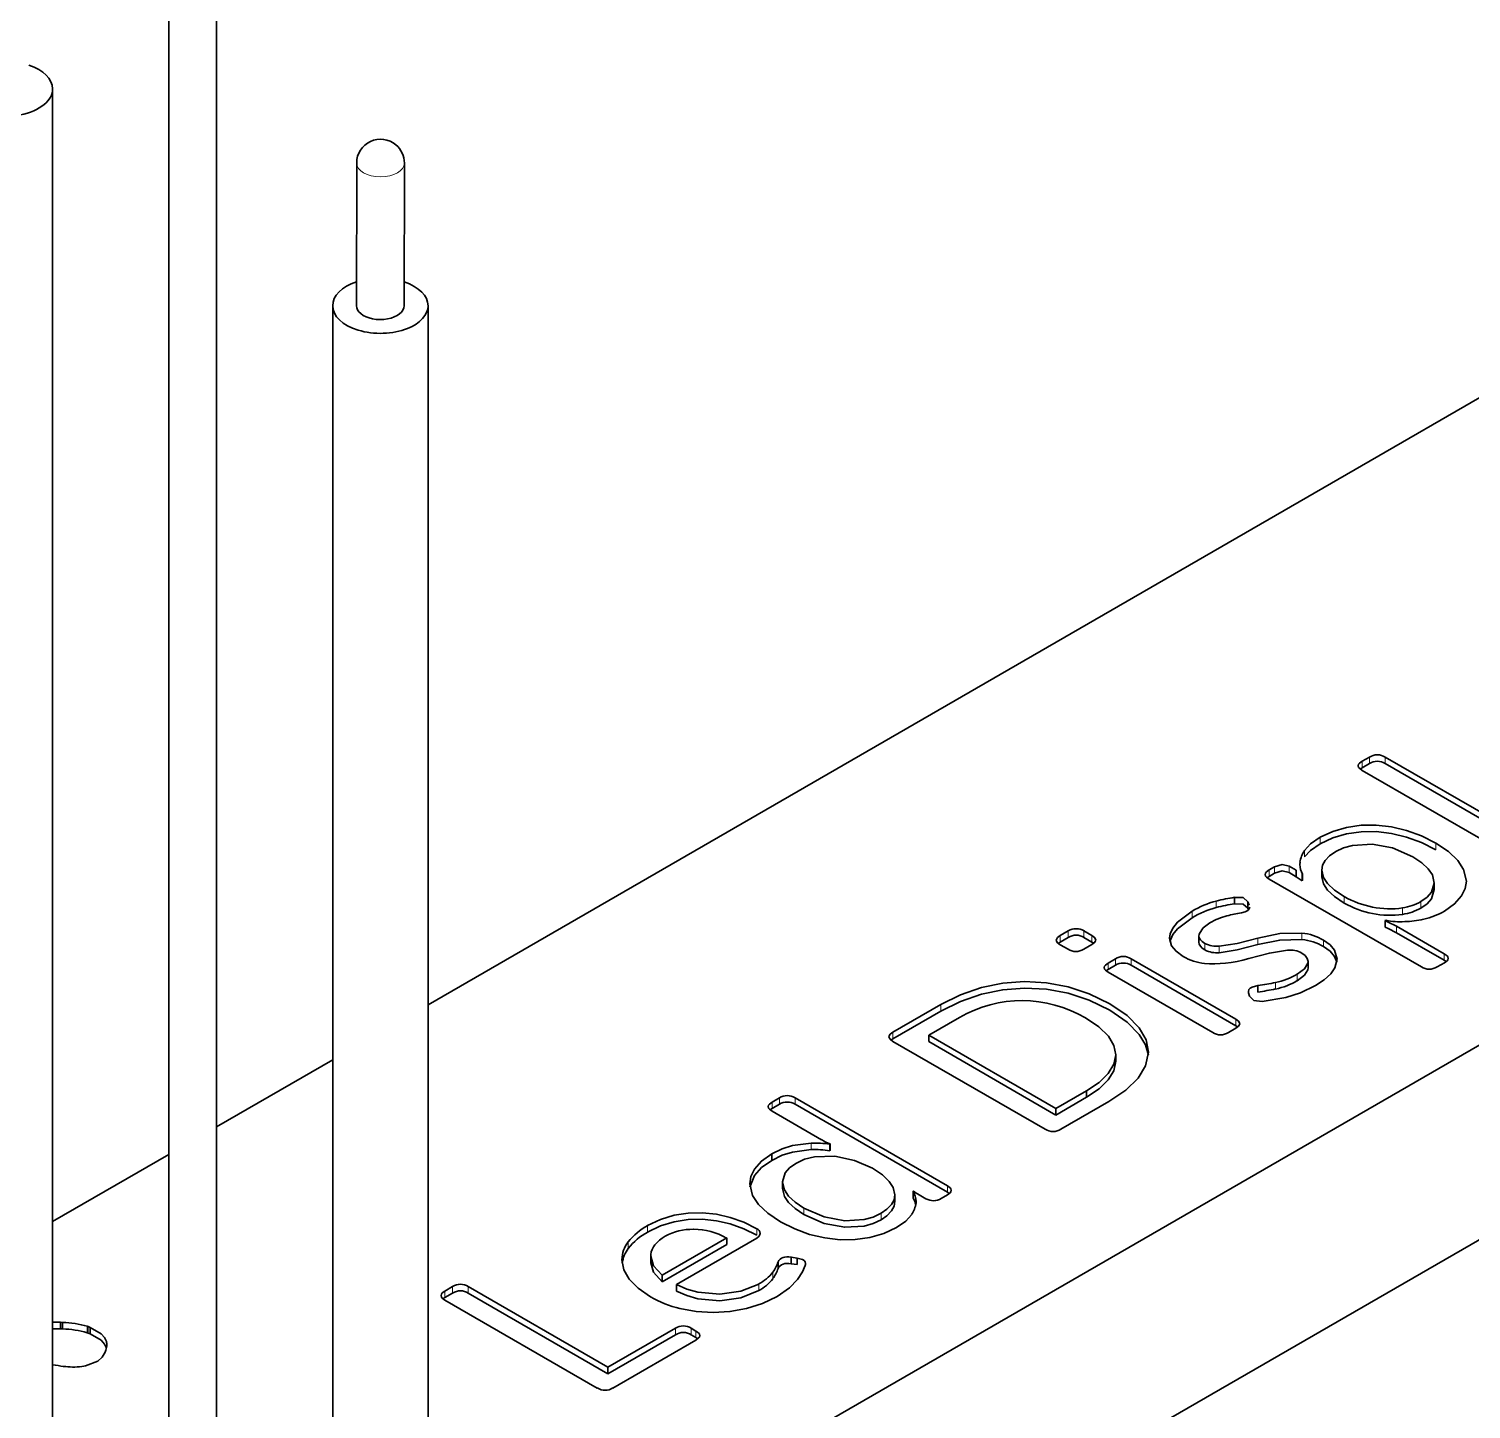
# Model space of a CAD drawing. Extents: x 241 to 1434, y 190 to 710.
# Drawn here: x 849.43 to 867.58, y 602.31 to 619.67 of the extents above; entities that cross this region are included whole.
import ezdxf

# ---------------------------------------------------------------- set-up
doc = ezdxf.new("R2010")
doc.units = 0

msp = doc.modelspace()

# ---------------------------------------------------------------- linework, layer by layer
at = {"color": 7, "lineweight": 35}
for p, q in [((854.457, 607.4), (1030.455, 709.013)), ((854.457, 607.4), (1030.455, 709.013)), ((1033.969, 702.901), (858.355, 601.51)), ((1033.969, 702.901), (858.355, 601.51)), ((1033.969, 700.452), (860.476, 600.286)), ((1033.969, 700.452), (860.476, 600.286)), ((851.196, 594.693), (851.196, 634.881)), ((851.796, 594.693), (851.796, 634.881)), ((849.734, 594.108), (849.734, 618.918)), ((853.257, 591.382), (853.257, 616.192)), ((854.457, 591.381), (854.457, 616.191))]:
    msp.add_line(p, q, dxfattribs=at)
at = {"color": 7, "lineweight": 35, "ltscale": 0.04487}
for p, q in [((853.557, 616.191), (853.559, 617.986)), ((854.157, 616.191), (854.159, 617.986))]:
    msp.add_line(p, q, dxfattribs=at)
at = {"color": 7, "lineweight": 35, "ltscale": 0.002679}
for p, q in [((866.209, 610.462), (866.302, 610.516)), ((866.209, 610.462), (866.302, 610.516)), ((867.245, 607.928), (867.152, 607.875)), ((867.245, 607.928), (867.152, 607.875))]:
    msp.add_line(p, q, dxfattribs=at)
at = {"color": 7, "lineweight": 13, "ltscale": 0.002042}
for p, q in [((866.209, 610.462), (866.209, 610.381)), ((866.209, 610.462), (866.209, 610.381)), ((865.679, 609.506), (865.679, 609.424)), ((865.679, 609.506), (865.679, 609.424)), ((867.137, 609.432), (867.137, 609.35)), ((867.137, 609.432), (867.137, 609.35)), ((865.038, 609.095), (865.038, 609.013)), ((865.038, 609.095), (865.038, 609.013)), ((865.29, 609.143), (865.29, 609.062)), ((865.29, 609.143), (865.29, 609.062)), ((864.373, 608.704), (864.373, 608.622)), ((864.373, 608.704), (864.373, 608.622)), ((865.984, 608.76), (865.984, 608.678)), ((865.984, 608.76), (865.984, 608.678)), ((866.718, 608.618), (866.718, 608.536)), ((866.718, 608.618), (866.718, 608.536)), ((864.069, 608.577), (864.069, 608.495)), ((864.069, 608.577), (864.069, 608.495)), ((862.41, 608.269), (862.41, 608.188)), ((862.41, 608.269), (862.41, 608.188)), ((862.512, 608.328), (862.512, 608.246)), ((862.512, 608.328), (862.512, 608.246)), ((862.709, 608.328), (862.709, 608.246)), ((862.709, 608.328), (862.709, 608.246)), ((864.231, 608.173), (864.231, 608.091)), ((864.231, 608.173), (864.231, 608.091)), ((864.411, 608.136), (864.411, 608.054)), ((864.411, 608.136), (864.411, 608.054)), ((864.897, 608.239), (864.897, 608.157)), ((864.897, 608.239), (864.897, 608.157)), ((863.012, 607.925), (863.012, 607.844)), ((863.012, 607.925), (863.012, 607.844)), ((863.105, 607.979), (863.105, 607.897)), ((863.105, 607.979), (863.105, 607.897)), ((863.302, 607.979), (863.302, 607.897)), ((863.302, 607.979), (863.302, 607.897)), ((865.525, 607.923), (865.525, 607.841)), ((865.525, 607.923), (865.525, 607.841)), ((867.242, 608.041), (867.242, 607.959)), ((867.242, 608.041), (867.242, 607.959)), ((865.392, 607.785), (865.392, 607.703)), ((865.392, 607.785), (865.392, 607.703)), ((865.119, 607.68), (865.119, 607.598)), ((865.119, 607.68), (865.119, 607.598)), ((864.619, 607.218), (864.619, 607.137)), ((864.619, 607.218), (864.619, 607.137)), ((860.306, 607.054), (860.306, 606.973)), ((860.306, 607.054), (860.306, 606.973)), ((858.785, 606.176), (858.785, 606.095)), ((858.785, 606.176), (858.785, 606.095)), ((858.878, 606.23), (858.878, 606.148)), ((858.878, 606.23), (858.878, 606.148)), ((859.075, 606.23), (859.075, 606.148)), ((859.075, 606.23), (859.075, 606.148)), ((859.278, 605.66), (859.278, 605.578)), ((859.278, 605.66), (859.278, 605.578)), ((860.991, 605.124), (860.991, 605.042)), ((860.991, 605.124), (860.991, 605.042)), ((857.219, 604.623), (857.219, 604.541)), ((857.219, 604.623), (857.219, 604.541)), ((858.593, 604.583), (858.593, 604.501)), ((858.593, 604.583), (858.593, 604.501)), ((856.976, 604.416), (856.976, 604.335)), ((856.976, 604.416), (856.976, 604.335)), ((858.617, 603.888), (858.617, 603.807)), ((858.617, 603.888), (858.617, 603.807)), ((858.795, 604.038), (858.795, 603.956)), ((858.795, 604.038), (858.795, 603.956)), ((854.669, 603.8), (854.669, 603.718)), ((854.669, 603.8), (854.669, 603.718)), ((854.765, 603.855), (854.765, 603.774)), ((854.765, 603.855), (854.765, 603.774)), ((854.963, 603.855), (854.963, 603.774)), ((854.963, 603.855), (854.963, 603.774)), ((850.17, 603.356), (850.17, 603.274)), ((850.17, 603.356), (850.17, 603.274))]:
    msp.add_line(p, q, dxfattribs=at)
at = {"color": 7, "lineweight": 35, "ltscale": 0.00268}
for p, q in [((866.209, 610.381), (866.302, 610.434)), ((866.209, 610.381), (866.302, 610.434)), ((864.619, 607.104), (864.526, 607.051)), ((864.619, 607.104), (864.526, 607.051))]:
    msp.add_line(p, q, dxfattribs=at)
at = {"color": 7, "lineweight": 13, "ltscale": 0.00204}
for p, q in [((866.302, 610.516), (866.302, 610.434)), ((866.302, 610.516), (866.302, 610.434)), ((866.499, 610.516), (866.499, 610.434)), ((866.499, 610.516), (866.499, 610.434)), ((865.484, 609.34), (865.484, 609.259)), ((865.484, 609.34), (865.484, 609.259)), ((865.107, 609.135), (865.107, 609.053)), ((865.107, 609.135), (865.107, 609.053)), ((866.948, 608.698), (866.948, 608.616)), ((866.948, 608.698), (866.948, 608.616)), ((862.808, 608.271), (862.808, 608.189)), ((862.808, 608.271), (862.808, 608.189)), ((865.452, 608.302), (865.452, 608.221)), ((865.452, 608.302), (865.452, 608.221)), ((866.64, 608.388), (866.64, 608.306)), ((866.64, 608.388), (866.64, 608.306)), ((865.722, 608.214), (865.722, 608.132)), ((865.722, 608.214), (865.722, 608.132)), ((860.907, 607.402), (860.907, 607.32)), ((860.907, 607.402), (860.907, 607.32)), ((859.186, 604.842), (859.186, 604.761)), ((859.186, 604.842), (859.186, 604.761)), ((860.156, 604.777), (860.156, 604.695)), ((860.156, 604.777), (860.156, 604.695)), ((850.181, 603.352), (850.181, 603.27)), ((850.181, 603.352), (850.181, 603.27)), ((857.57, 603.332), (857.57, 603.25)), ((857.57, 603.332), (857.57, 603.25)), ((857.768, 603.332), (857.768, 603.25)), ((857.768, 603.332), (857.768, 603.25)), ((857.827, 603.297), (857.827, 603.216)), ((857.827, 603.297), (857.827, 603.216))]:
    msp.add_line(p, q, dxfattribs=at)
at = {"color": 7, "lineweight": 35, "ltscale": 0.045194}
for p, q in [((866.499, 610.516), (868.065, 609.612)), ((866.499, 610.516), (868.065, 609.612)), ((866.499, 610.434), (868.065, 609.53)), ((866.499, 610.434), (868.065, 609.53))]:
    msp.add_line(p, q, dxfattribs=at)
at = {"color": 7, "lineweight": 35, "ltscale": 0.000781706}
for p, q in [((866.183, 610.363), (866.209, 610.381)), ((866.183, 610.363), (866.209, 610.381)), ((862.986, 607.826), (863.012, 607.844)), ((862.986, 607.826), (863.012, 607.844)), ((854.643, 603.701), (854.669, 603.718)), ((854.643, 603.701), (854.669, 603.718))]:
    msp.add_line(p, q, dxfattribs=at)
at = {"color": 7, "lineweight": 35, "ltscale": 0.046224}
msp.add_line((867.81, 609.424), (866.209, 610.348), dxfattribs=at)
msp.add_line((867.81, 609.424), (866.209, 610.348), dxfattribs=at)
at = {"color": 7, "lineweight": 35, "ltscale": 0.000680174}
msp.add_line((865.426, 609.164), (865.427, 609.192), dxfattribs=at)
msp.add_line((865.426, 609.164), (865.427, 609.192), dxfattribs=at)
at = {"color": 7, "lineweight": 35, "ltscale": 0.000779585}
for p, q in [((865.013, 608.996), (865.038, 609.013)), ((865.013, 608.996), (865.038, 609.013)), ((860.28, 606.955), (860.306, 606.973)), ((860.28, 606.955), (860.306, 606.973))]:
    msp.add_line(p, q, dxfattribs=at)
at = {"color": 7, "lineweight": 35, "ltscale": 0.001987}
msp.add_line((865.038, 609.095), (865.107, 609.135), dxfattribs=at)
msp.add_line((865.038, 609.095), (865.107, 609.135), dxfattribs=at)
at = {"color": 7, "lineweight": 35, "ltscale": 0.001988}
msp.add_line((865.038, 609.013), (865.107, 609.053), dxfattribs=at)
msp.add_line((865.038, 609.013), (865.107, 609.053), dxfattribs=at)
at = {"color": 7, "lineweight": 35, "ltscale": 0.055319}
msp.add_line((866.955, 607.875), (865.038, 608.981), dxfattribs=at)
msp.add_line((866.955, 607.875), (865.038, 608.981), dxfattribs=at)
at = {"color": 7, "lineweight": 35, "ltscale": 0.002592}
for p, q in [((865.29, 609.143), (865.38, 609.092)), ((865.29, 609.143), (865.38, 609.092)), ((865.29, 609.062), (865.38, 609.01)), ((865.29, 609.062), (865.38, 609.01))]:
    msp.add_line(p, q, dxfattribs=at)
at = {"color": 7, "lineweight": 35, "ltscale": 0.00204}
for p, q in [((865.38, 609.092), (865.38, 609.01)), ((865.38, 609.092), (865.38, 609.01)), ((864.898, 607.642), (864.898, 607.56)), ((864.898, 607.642), (864.898, 607.56)), ((860.758, 607.018), (860.758, 606.936)), ((860.758, 607.018), (860.758, 606.936)), ((863.109, 606.771), (863.109, 606.69)), ((863.109, 606.771), (863.109, 606.69)), ((858.214, 604.467), (858.214, 604.385)), ((858.214, 604.467), (858.214, 604.385)), ((858.86, 604.166), (858.86, 604.085)), ((858.86, 604.166), (858.86, 604.085)), ((857.403, 603.999), (857.403, 603.917)), ((857.403, 603.999), (857.403, 603.917))]:
    msp.add_line(p, q, dxfattribs=at)
at = {"color": 7, "lineweight": 35, "ltscale": 0.002259}
msp.add_line((865.38, 609.01), (865.455, 608.96), dxfattribs=at)
msp.add_line((865.38, 609.01), (865.455, 608.96), dxfattribs=at)
at = {"color": 7, "lineweight": 35, "ltscale": 0.000165415}
for p, q in [((865.455, 609.041), (865.46, 609.045)), ((865.455, 609.041), (865.46, 609.045)), ((860.566, 605.058), (860.56, 605.055)), ((860.566, 605.058), (860.56, 605.055))]:
    msp.add_line(p, q, dxfattribs=at)
at = {"color": 7, "lineweight": 35, "ltscale": 0.002042}
for p, q in [((865.455, 609.041), (865.455, 608.96)), ((865.455, 609.041), (865.455, 608.96)), ((865.46, 609.045), (865.46, 608.963)), ((865.46, 609.045), (865.46, 608.963)), ((865.701, 609.091), (865.701, 609.01)), ((865.701, 609.091), (865.701, 609.01)), ((867.117, 608.931), (867.117, 608.85)), ((867.117, 608.931), (867.117, 608.85)), ((864.605, 608.751), (864.605, 608.67)), ((864.605, 608.751), (864.605, 608.67)), ((864.77, 608.694), (864.77, 608.613)), ((864.77, 608.694), (864.77, 608.613)), ((866.499, 608.459), (866.499, 608.377)), ((866.499, 608.459), (866.499, 608.377)), ((864.156, 608.269), (864.156, 608.187)), ((864.156, 608.269), (864.156, 608.187)), ((865.528, 607.946), (865.528, 607.865)), ((865.528, 607.946), (865.528, 607.865)), ((862.742, 606.318), (862.742, 606.236)), ((862.742, 606.318), (862.742, 606.236)), ((862.356, 606.095), (862.356, 606.013)), ((862.356, 606.095), (862.356, 606.013)), ((858.782, 605.525), (858.782, 605.443)), ((858.782, 605.525), (858.782, 605.443)), ((859.512, 605.646), (859.512, 605.564)), ((859.512, 605.646), (859.512, 605.564)), ((859.518, 605.649), (859.518, 605.568)), ((859.518, 605.649), (859.518, 605.568)), ((858.915, 605.173), (858.915, 605.091)), ((858.915, 605.173), (858.915, 605.091)), ((860.331, 605.01), (860.331, 604.929)), ((860.331, 605.01), (860.331, 604.929)), ((860.56, 605.055), (860.56, 604.973)), ((860.56, 605.055), (860.56, 604.973)), ((857.258, 604.237), (857.258, 604.156)), ((857.258, 604.237), (857.258, 604.156)), ((859.027, 604.225), (859.027, 604.143)), ((859.027, 604.225), (859.027, 604.143)), ((859.099, 604.215), (859.099, 604.133)), ((859.099, 604.215), (859.099, 604.133)), ((857.581, 603.881), (857.581, 603.8)), ((857.581, 603.881), (857.581, 603.8)), ((849.834, 603.407), (849.834, 603.325)), ((849.834, 603.407), (849.834, 603.325)), ((849.86, 603.406), (849.86, 603.324)), ((849.86, 603.406), (849.86, 603.324)), ((850.206, 603.342), (850.206, 603.26)), ((850.206, 603.342), (850.206, 603.26)), ((856.72, 602.841), (856.72, 602.759)), ((856.72, 602.841), (856.72, 602.759))]:
    msp.add_line(p, q, dxfattribs=at)
at = {"color": 7, "lineweight": 35, "ltscale": 0.001129}
msp.add_line((864.77, 608.694), (864.788, 608.653), dxfattribs=at)
msp.add_line((864.77, 608.694), (864.788, 608.653), dxfattribs=at)
at = {"color": 7, "lineweight": 35, "ltscale": 0.000511916}
msp.add_line((864.77, 608.613), (864.778, 608.594), dxfattribs=at)
msp.add_line((864.77, 608.613), (864.778, 608.594), dxfattribs=at)
at = {"color": 7, "lineweight": 35, "ltscale": 0.000172228}
msp.add_line((866.505, 608.462), (866.499, 608.459), dxfattribs=at)
msp.add_line((866.505, 608.462), (866.499, 608.459), dxfattribs=at)
at = {"color": 7, "lineweight": 35, "ltscale": 0.002939}
for p, q in [((862.41, 608.269), (862.512, 608.328)), ((862.41, 608.269), (862.512, 608.328)), ((862.41, 608.188), (862.512, 608.246)), ((862.41, 608.188), (862.512, 608.246))]:
    msp.add_line(p, q, dxfattribs=at)
at = {"color": 7, "lineweight": 35, "ltscale": 0.002851}
for p, q in [((862.709, 608.328), (862.808, 608.271)), ((862.709, 608.328), (862.808, 608.271)), ((862.709, 608.246), (862.808, 608.189)), ((862.709, 608.246), (862.808, 608.189))]:
    msp.add_line(p, q, dxfattribs=at)
at = {"color": 7, "lineweight": 35, "ltscale": 0.017369}
for p, q in [((866.64, 608.388), (867.242, 608.041)), ((866.64, 608.388), (867.242, 608.041)), ((860.306, 607.054), (860.907, 607.402)), ((860.306, 607.054), (860.907, 607.402))]:
    msp.add_line(p, q, dxfattribs=at)
at = {"color": 7, "lineweight": 35, "ltscale": 0.01737}
for p, q in [((866.64, 608.306), (867.242, 607.959)), ((866.64, 608.306), (867.242, 607.959)), ((860.306, 606.973), (860.907, 607.32)), ((860.306, 606.973), (860.907, 607.32)), ((863.02, 606.182), (862.419, 605.834)), ((863.02, 606.182), (862.419, 605.834))]:
    msp.add_line(p, q, dxfattribs=at)
at = {"color": 7, "lineweight": 35, "ltscale": 0.000780446}
msp.add_line((862.384, 608.17), (862.41, 608.188), dxfattribs=at)
msp.add_line((862.384, 608.17), (862.41, 608.188), dxfattribs=at)
at = {"color": 7, "lineweight": 35, "ltscale": 0.002852}
msp.add_line((862.509, 608.098), (862.41, 608.155), dxfattribs=at)
msp.add_line((862.509, 608.098), (862.41, 608.155), dxfattribs=at)
at = {"color": 7, "lineweight": 35, "ltscale": 0.002937}
msp.add_line((862.808, 608.157), (862.706, 608.098), dxfattribs=at)
msp.add_line((862.808, 608.157), (862.706, 608.098), dxfattribs=at)
at = {"color": 7, "lineweight": 35, "ltscale": 0.000726647}
msp.add_line((862.808, 608.189), (862.832, 608.173), dxfattribs=at)
msp.add_line((862.808, 608.189), (862.832, 608.173), dxfattribs=at)
at = {"color": 7, "lineweight": 35, "ltscale": 0.002678}
for p, q in [((863.012, 607.925), (863.105, 607.979)), ((863.012, 607.925), (863.105, 607.979)), ((863.012, 607.844), (863.105, 607.897)), ((863.012, 607.844), (863.105, 607.897)), ((858.785, 606.176), (858.878, 606.23)), ((858.785, 606.176), (858.878, 606.23)), ((858.785, 606.095), (858.878, 606.148)), ((858.785, 606.095), (858.878, 606.148))]:
    msp.add_line(p, q, dxfattribs=at)
at = {"color": 7, "lineweight": 35, "ltscale": 0.038014}
for p, q in [((863.302, 607.979), (864.619, 607.218)), ((863.302, 607.979), (864.619, 607.218)), ((863.302, 607.897), (864.619, 607.137)), ((863.302, 607.897), (864.619, 607.137))]:
    msp.add_line(p, q, dxfattribs=at)
at = {"color": 7, "lineweight": 35, "ltscale": 0.000597334}
for p, q in [((865.525, 607.923), (865.528, 607.946)), ((865.525, 607.923), (865.528, 607.946)), ((865.525, 607.841), (865.528, 607.865)), ((865.525, 607.841), (865.528, 607.865))]:
    msp.add_line(p, q, dxfattribs=at)
at = {"color": 7, "lineweight": 35, "ltscale": 0.000735532}
msp.add_line((867.242, 607.959), (867.266, 607.942), dxfattribs=at)
msp.add_line((867.242, 607.959), (867.266, 607.942), dxfattribs=at)
at = {"color": 7, "lineweight": 35, "ltscale": 0.038016}
msp.add_line((864.329, 607.051), (863.012, 607.811), dxfattribs=at)
msp.add_line((864.329, 607.051), (863.012, 607.811), dxfattribs=at)
at = {"color": 7, "lineweight": 35, "ltscale": 0.000457837}
msp.add_line((864.781, 607.55), (864.779, 607.568), dxfattribs=at)
msp.add_line((864.781, 607.55), (864.779, 607.568), dxfattribs=at)
at = {"color": 7, "lineweight": 35, "ltscale": 0.001079}
msp.add_line((864.793, 607.509), (864.781, 607.55), dxfattribs=at)
msp.add_line((864.793, 607.509), (864.781, 607.55), dxfattribs=at)
at = {"color": 7, "lineweight": 35, "ltscale": 0.011147}
msp.add_line((861.144, 607.241), (860.758, 607.018), dxfattribs=at)
msp.add_line((861.144, 607.241), (860.758, 607.018), dxfattribs=at)
at = {"color": 7, "lineweight": 35, "ltscale": 0.046143}
msp.add_line((860.758, 607.018), (862.356, 606.095), dxfattribs=at)
msp.add_line((860.758, 607.018), (862.356, 606.095), dxfattribs=at)
at = {"color": 7, "lineweight": 35, "ltscale": 0.000725796}
for p, q in [((864.619, 607.137), (864.643, 607.121)), ((864.619, 607.137), (864.643, 607.121)), ((860.991, 605.042), (861.015, 605.026)), ((860.991, 605.042), (861.015, 605.026))]:
    msp.add_line(p, q, dxfattribs=at)
at = {"color": 7, "lineweight": 35, "ltscale": 0.055297}
msp.add_line((862.221, 605.834), (860.306, 606.94), dxfattribs=at)
msp.add_line((862.221, 605.834), (860.306, 606.94), dxfattribs=at)
at = {"color": 7, "lineweight": 35, "ltscale": 0.046144}
msp.add_line((860.758, 606.936), (862.356, 606.013), dxfattribs=at)
msp.add_line((860.758, 606.936), (862.356, 606.013), dxfattribs=at)
at = {"color": 7, "lineweight": 35, "ltscale": 0.042184}
msp.add_line((851.796, 605.864), (853.257, 606.707), dxfattribs=at)
msp.add_line((851.796, 605.864), (853.257, 606.707), dxfattribs=at)
at = {"color": 7, "lineweight": 35, "ltscale": 0.011148}
for p, q in [((862.356, 606.095), (862.742, 606.318)), ((862.356, 606.095), (862.742, 606.318)), ((862.356, 606.013), (862.742, 606.236)), ((862.356, 606.013), (862.742, 606.236))]:
    msp.add_line(p, q, dxfattribs=at)
at = {"color": 7, "lineweight": 35, "ltscale": 0.000780846}
msp.add_line((858.759, 606.077), (858.785, 606.095), dxfattribs=at)
msp.add_line((858.759, 606.077), (858.785, 606.095), dxfattribs=at)
at = {"color": 7, "lineweight": 35, "ltscale": 0.055304}
for p, q in [((859.075, 606.23), (860.991, 605.124)), ((859.075, 606.23), (860.991, 605.124)), ((859.075, 606.148), (860.991, 605.042)), ((859.075, 606.148), (860.991, 605.042))]:
    msp.add_line(p, q, dxfattribs=at)
at = {"color": 7, "lineweight": 35, "ltscale": 0.017973}
msp.add_line((859.407, 605.703), (858.785, 606.062), dxfattribs=at)
msp.add_line((859.407, 605.703), (858.785, 606.062), dxfattribs=at)
at = {"color": 7, "lineweight": 35, "ltscale": 0.000172991}
msp.add_line((859.512, 605.646), (859.518, 605.649), dxfattribs=at)
msp.add_line((859.512, 605.646), (859.518, 605.649), dxfattribs=at)
at = {"color": 7, "lineweight": 35, "ltscale": 0.042186}
msp.add_line((849.734, 604.674), (851.196, 605.517), dxfattribs=at)
msp.add_line((849.734, 604.674), (851.196, 605.517), dxfattribs=at)
at = {"color": 7, "lineweight": 35, "ltscale": 0.002505}
msp.add_line((860.721, 604.961), (860.634, 605.011), dxfattribs=at)
msp.add_line((860.721, 604.961), (860.634, 605.011), dxfattribs=at)
at = {"color": 7, "lineweight": 35, "ltscale": 0.002254}
msp.add_line((860.991, 605.01), (860.913, 604.965), dxfattribs=at)
msp.add_line((860.991, 605.01), (860.913, 604.965), dxfattribs=at)
at = {"color": 7, "lineweight": 35, "ltscale": 0.000456546}
msp.add_line((860.596, 604.924), (860.596, 604.906), dxfattribs=at)
msp.add_line((860.596, 604.924), (860.596, 604.906), dxfattribs=at)
at = {"color": 7, "lineweight": 35, "ltscale": 0.023409}
for p, q in [((857.403, 603.999), (858.214, 604.467)), ((857.403, 603.999), (858.214, 604.467)), ((857.403, 603.917), (858.214, 604.385)), ((857.403, 603.917), (858.214, 604.385))]:
    msp.add_line(p, q, dxfattribs=at)
at = {"color": 7, "lineweight": 35, "ltscale": 0.029215}
msp.add_line((858.593, 604.466), (857.581, 603.881), dxfattribs=at)
msp.add_line((858.593, 604.466), (857.581, 603.881), dxfattribs=at)
at = {"color": 7, "lineweight": 35, "ltscale": 0.000559305}
msp.add_line((857.259, 604.26), (857.258, 604.237), dxfattribs=at)
msp.add_line((857.259, 604.26), (857.258, 604.237), dxfattribs=at)
at = {"color": 7, "lineweight": 35, "ltscale": 0.001809}
for p, q in [((859.027, 604.225), (859.099, 604.215)), ((859.027, 604.225), (859.099, 604.215)), ((859.027, 604.143), (859.099, 604.133)), ((859.027, 604.143), (859.099, 604.133))]:
    msp.add_line(p, q, dxfattribs=at)
at = {"color": 7, "lineweight": 35, "ltscale": 0.002773}
for p, q in [((854.669, 603.8), (854.765, 603.855)), ((854.669, 603.8), (854.765, 603.855)), ((854.669, 603.718), (854.765, 603.774)), ((854.669, 603.718), (854.765, 603.774))]:
    msp.add_line(p, q, dxfattribs=at)
at = {"color": 7, "lineweight": 35, "ltscale": 0.050724}
for p, q in [((854.963, 603.855), (856.72, 602.841)), ((854.963, 603.855), (856.72, 602.841)), ((854.963, 603.774), (856.72, 602.759)), ((854.963, 603.774), (856.72, 602.759))]:
    msp.add_line(p, q, dxfattribs=at)
at = {"color": 7, "lineweight": 35, "ltscale": 0.055301}
msp.add_line((856.585, 602.58), (854.669, 603.686), dxfattribs=at)
msp.add_line((856.585, 602.58), (854.669, 603.686), dxfattribs=at)
at = {"color": 7, "lineweight": 35, "ltscale": 0.002509}
for p, q in [((849.834, 603.407), (849.734, 603.408)), ((849.834, 603.407), (849.734, 603.408)), ((849.834, 603.325), (849.734, 603.326)), ((849.834, 603.325), (849.734, 603.326))]:
    msp.add_line(p, q, dxfattribs=at)
at = {"color": 7, "lineweight": 35, "ltscale": 0.000632128}
for p, q in [((849.86, 603.406), (849.834, 603.407)), ((849.86, 603.406), (849.834, 603.407)), ((849.86, 603.324), (849.834, 603.325)), ((849.86, 603.324), (849.834, 603.325))]:
    msp.add_line(p, q, dxfattribs=at)
at = {"color": 7, "lineweight": 35, "ltscale": 0.000283961}
msp.add_line((850.181, 603.352), (850.17, 603.356), dxfattribs=at)
msp.add_line((850.181, 603.352), (850.17, 603.356), dxfattribs=at)
at = {"color": 7, "lineweight": 35, "ltscale": 0.000664003}
msp.add_line((850.206, 603.342), (850.181, 603.352), dxfattribs=at)
msp.add_line((850.206, 603.342), (850.181, 603.352), dxfattribs=at)
at = {"color": 7, "lineweight": 35, "ltscale": 0.000283424}
msp.add_line((850.181, 603.27), (850.17, 603.274), dxfattribs=at)
msp.add_line((850.181, 603.27), (850.17, 603.274), dxfattribs=at)
at = {"color": 7, "lineweight": 35, "ltscale": 0.000664544}
msp.add_line((850.206, 603.26), (850.181, 603.27), dxfattribs=at)
msp.add_line((850.206, 603.26), (850.181, 603.27), dxfattribs=at)
at = {"color": 7, "lineweight": 35, "ltscale": 0.024541}
msp.add_line((856.72, 602.841), (857.57, 603.332), dxfattribs=at)
msp.add_line((856.72, 602.841), (857.57, 603.332), dxfattribs=at)
at = {"color": 7, "lineweight": 35, "ltscale": 0.024542}
msp.add_line((856.72, 602.759), (857.57, 603.25), dxfattribs=at)
msp.add_line((856.72, 602.759), (857.57, 603.25), dxfattribs=at)
at = {"color": 7, "lineweight": 35, "ltscale": 0.030159}
msp.add_line((857.827, 603.183), (856.782, 602.58), dxfattribs=at)
msp.add_line((857.827, 603.183), (856.782, 602.58), dxfattribs=at)
at = {"color": 7, "lineweight": 35, "ltscale": 0.001721}
for p, q in [((857.768, 603.332), (857.827, 603.297)), ((857.768, 603.332), (857.827, 603.297)), ((857.768, 603.25), (857.827, 603.216)), ((857.768, 603.25), (857.827, 603.216))]:
    msp.add_line(p, q, dxfattribs=at)
at = {"color": 7, "lineweight": 35, "ltscale": 0.000725382}
msp.add_line((857.827, 603.216), (857.851, 603.199), dxfattribs=at)
msp.add_line((857.827, 603.216), (857.851, 603.199), dxfattribs=at)
at = {"color": 7, "lineweight": 35, "ltscale": 0.000700842}
msp.add_line((850.395, 603.029), (850.405, 603.055), dxfattribs=at)
msp.add_line((850.395, 603.029), (850.405, 603.055), dxfattribs=at)
at = {"color": 7, "lineweight": 35, "ltscale": 0.00021788}
msp.add_line((849.868, 602.852), (849.877, 602.851), dxfattribs=at)
msp.add_line((849.868, 602.852), (849.877, 602.851), dxfattribs=at)
at = {"color": 7, "lineweight": 35, "ltscale": 0.000532167}
msp.add_line((849.877, 602.851), (849.898, 602.849), dxfattribs=at)
msp.add_line((849.877, 602.851), (849.898, 602.849), dxfattribs=at)
at = {"color": 7, "lineweight": 35, "ltscale": 0.000487795}
msp.add_line((850.128, 602.854), (850.147, 602.857), dxfattribs=at)
msp.add_line((850.128, 602.854), (850.147, 602.857), dxfattribs=at)
at = {"color": 7, "lineweight": 35}
for points in [[(866.159, 610.405), (866.165, 610.424), (866.175, 610.437), (866.209, 610.462)], [(866.159, 610.405), (866.165, 610.424), (866.175, 610.437), (866.209, 610.462)], [(866.209, 610.348), (866.175, 610.374), (866.165, 610.386), (866.159, 610.405)], [(866.209, 610.348), (866.175, 610.374), (866.165, 610.386), (866.159, 610.405)], [(865.679, 609.506), (865.839, 609.581), (866.012, 609.631), (866.196, 609.657), (866.385, 609.658), (866.577, 609.636), (866.768, 609.591), (866.956, 609.523), (867.137, 609.432)], [(865.679, 609.506), (865.839, 609.581), (866.012, 609.631), (866.196, 609.657), (866.385, 609.658), (866.577, 609.636), (866.768, 609.591), (866.956, 609.523), (867.137, 609.432)], [(865.679, 609.424), (865.839, 609.5), (866.012, 609.55), (866.196, 609.575), (866.385, 609.577), (866.577, 609.554), (866.768, 609.509), (866.956, 609.441), (867.137, 609.35)], [(865.679, 609.424), (865.839, 609.5), (866.012, 609.55), (866.196, 609.575), (866.385, 609.577), (866.577, 609.554), (866.768, 609.509), (866.956, 609.441), (867.137, 609.35)], [(865.484, 609.34), (865.558, 609.423), (865.679, 609.506)], [(865.484, 609.34), (865.558, 609.423), (865.679, 609.506)], [(865.484, 609.259), (865.558, 609.341), (865.679, 609.424)], [(865.484, 609.259), (865.558, 609.341), (865.679, 609.424)], [(866.846, 609.261), (866.592, 609.372), (866.333, 609.419), (866.088, 609.404), (865.976, 609.373), (865.877, 609.327)], [(866.846, 609.261), (866.592, 609.372), (866.333, 609.419), (866.088, 609.404), (865.976, 609.373), (865.877, 609.327)], [(867.137, 609.432), (867.295, 609.326), (867.412, 609.214), (867.486, 609.1), (867.52, 608.956)], [(867.137, 609.432), (867.295, 609.326), (867.412, 609.214), (867.486, 609.1), (867.52, 608.956)], [(865.107, 609.135), (865.202, 609.165), (865.29, 609.143)], [(865.107, 609.135), (865.202, 609.165), (865.29, 609.143)], [(865.877, 609.327), (865.8, 609.274), (865.744, 609.214), (865.712, 609.155), (865.701, 609.091)], [(865.877, 609.327), (865.8, 609.274), (865.744, 609.214), (865.712, 609.155), (865.701, 609.091)], [(867.117, 608.931), (867.092, 609.032), (867.041, 609.109), (866.959, 609.186), (866.846, 609.261)], [(867.117, 608.931), (867.092, 609.032), (867.041, 609.109), (866.959, 609.186), (866.846, 609.261)], [(864.989, 609.038), (864.994, 609.057), (865.004, 609.07), (865.038, 609.095)], [(864.989, 609.038), (864.994, 609.057), (865.004, 609.07), (865.038, 609.095)], [(865.038, 608.981), (865.004, 609.006), (864.994, 609.019), (864.989, 609.038)], [(865.038, 608.981), (865.004, 609.006), (864.994, 609.019), (864.989, 609.038)], [(865.107, 609.053), (865.202, 609.084), (865.29, 609.062)], [(865.107, 609.053), (865.202, 609.084), (865.29, 609.062)], [(865.701, 609.091), (865.722, 609.002), (865.773, 608.923), (865.86, 608.842), (865.984, 608.76)], [(865.701, 609.091), (865.722, 609.002), (865.773, 608.923), (865.86, 608.842), (865.984, 608.76)], [(865.701, 609.01), (865.722, 608.92), (865.773, 608.842), (865.86, 608.761), (865.984, 608.678)], [(865.701, 609.01), (865.722, 608.92), (865.773, 608.842), (865.86, 608.761), (865.984, 608.678)], [(866.948, 608.698), (867.026, 608.753), (867.081, 608.816), (867.117, 608.931)], [(866.948, 608.698), (867.026, 608.753), (867.081, 608.816), (867.117, 608.931)], [(866.948, 608.616), (867.026, 608.671), (867.081, 608.734), (867.117, 608.85)], [(866.948, 608.616), (867.026, 608.671), (867.081, 608.734), (867.117, 608.85)], [(867.52, 608.956), (867.505, 608.861), (867.46, 608.768), (867.372, 608.668), (867.244, 608.578)], [(867.52, 608.956), (867.505, 608.861), (867.46, 608.768), (867.372, 608.668), (867.244, 608.578)], [(864.605, 608.751), (864.71, 608.748), (864.77, 608.694)], [(864.605, 608.751), (864.71, 608.748), (864.77, 608.694)], [(864.605, 608.67), (864.71, 608.666), (864.77, 608.613)], [(864.605, 608.67), (864.71, 608.666), (864.77, 608.613)], [(863.786, 608.237), (863.794, 608.29), (863.827, 608.365), (863.887, 608.438), (864.069, 608.577)], [(863.786, 608.237), (863.794, 608.29), (863.827, 608.365), (863.887, 608.438), (864.069, 608.577)], [(863.791, 608.197), (863.827, 608.283), (863.887, 608.357), (864.069, 608.495)], [(863.791, 608.197), (863.827, 608.283), (863.887, 608.357), (864.069, 608.495)], [(864.294, 608.43), (864.207, 608.366), (864.161, 608.298)], [(864.294, 608.43), (864.207, 608.366), (864.161, 608.298)], [(866.499, 608.459), (866.538, 608.44), (866.64, 608.388)], [(866.499, 608.459), (866.538, 608.44), (866.64, 608.388)], [(862.361, 608.212), (862.366, 608.231), (862.376, 608.244), (862.41, 608.269)], [(862.361, 608.212), (862.366, 608.231), (862.376, 608.244), (862.41, 608.269)], [(862.808, 608.271), (862.842, 608.246), (862.852, 608.233), (862.858, 608.214)], [(862.808, 608.271), (862.842, 608.246), (862.852, 608.233), (862.858, 608.214)], [(864.897, 608.239), (865.173, 608.296), (865.452, 608.302)], [(864.897, 608.239), (865.173, 608.296), (865.452, 608.302)], [(866.499, 608.377), (866.538, 608.358), (866.64, 608.306)], [(866.499, 608.377), (866.538, 608.358), (866.64, 608.306)], [(862.41, 608.155), (862.376, 608.18), (862.366, 608.193), (862.361, 608.212)], [(862.41, 608.155), (862.376, 608.18), (862.366, 608.193), (862.361, 608.212)], [(862.858, 608.214), (862.852, 608.195), (862.842, 608.182), (862.808, 608.157)], [(862.858, 608.214), (862.852, 608.195), (862.842, 608.182), (862.808, 608.157)], [(863.958, 608.008), (863.868, 608.073), (863.812, 608.143), (863.786, 608.237)], [(863.958, 608.008), (863.868, 608.073), (863.812, 608.143), (863.786, 608.237)], [(864.411, 608.136), (864.638, 608.172), (864.897, 608.239)], [(864.411, 608.136), (864.638, 608.172), (864.897, 608.239)], [(864.411, 608.054), (864.638, 608.091), (864.897, 608.157)], [(864.411, 608.054), (864.638, 608.091), (864.897, 608.157)], [(865.271, 608.085), (865.043, 608.049), (864.784, 607.982)], [(865.271, 608.085), (865.043, 608.049), (864.784, 607.982)], [(864.897, 608.157), (865.173, 608.214), (865.452, 608.221)], [(864.897, 608.157), (865.173, 608.214), (865.452, 608.221)], [(865.722, 608.214), (865.805, 608.155), (865.861, 608.088), (865.895, 607.975)], [(865.722, 608.214), (865.805, 608.155), (865.861, 608.088), (865.895, 607.975)], [(865.722, 608.132), (865.805, 608.073), (865.861, 608.007), (865.891, 607.934)], [(865.722, 608.132), (865.805, 608.073), (865.861, 608.007), (865.891, 607.934)], [(862.963, 607.868), (862.968, 607.887), (862.978, 607.9), (863.012, 607.925)], [(862.963, 607.868), (862.968, 607.887), (862.978, 607.9), (863.012, 607.925)], [(865.392, 607.785), (865.482, 607.852), (865.525, 607.923)], [(865.392, 607.785), (865.482, 607.852), (865.525, 607.923)], [(865.528, 607.946), (865.519, 607.983), (865.493, 608.018), (865.449, 608.05)], [(865.528, 607.946), (865.519, 607.983), (865.493, 608.018), (865.449, 608.05)], [(865.895, 607.975), (865.867, 607.866), (865.813, 607.79), (865.732, 607.714), (865.623, 607.642)], [(865.895, 607.975), (865.867, 607.866), (865.813, 607.79), (865.732, 607.714), (865.623, 607.642)], [(867.242, 608.041), (867.277, 608.015), (867.286, 608.002), (867.292, 607.983)], [(867.242, 608.041), (867.277, 608.015), (867.286, 608.002), (867.292, 607.983)], [(867.292, 607.983), (867.287, 607.965), (867.278, 607.952), (867.245, 607.928)], [(867.292, 607.983), (867.287, 607.965), (867.278, 607.952), (867.245, 607.928)], [(863.012, 607.811), (862.978, 607.836), (862.968, 607.849), (862.963, 607.868)], [(863.012, 607.811), (862.978, 607.836), (862.968, 607.849), (862.963, 607.868)], [(865.392, 607.703), (865.482, 607.771), (865.525, 607.841)], [(865.392, 607.703), (865.482, 607.771), (865.525, 607.841)], [(860.907, 607.402), (861.156, 607.525), (861.418, 607.615), (861.687, 607.671), (861.961, 607.692), (862.236, 607.677), (862.509, 607.626), (862.776, 607.538), (863.033, 607.412)], [(860.907, 607.402), (861.156, 607.525), (861.418, 607.615), (861.687, 607.671), (861.961, 607.692), (862.236, 607.677), (862.509, 607.626), (862.776, 607.538), (863.033, 607.412)], [(860.907, 607.32), (861.156, 607.443), (861.418, 607.534), (861.687, 607.589), (861.961, 607.61), (862.236, 607.596), (862.509, 607.545), (862.776, 607.457), (863.033, 607.331)], [(860.907, 607.32), (861.156, 607.443), (861.418, 607.534), (861.687, 607.589), (861.961, 607.61), (862.236, 607.596), (862.509, 607.545), (862.776, 607.457), (863.033, 607.331)], [(864.779, 607.568), (864.784, 607.592), (864.801, 607.61), (864.824, 607.622), (864.898, 607.642)], [(864.779, 607.568), (864.784, 607.592), (864.801, 607.61), (864.824, 607.622), (864.898, 607.642)], [(865.623, 607.642), (865.432, 607.55), (865.248, 607.492), (864.949, 607.443)], [(865.623, 607.642), (865.432, 607.55), (865.248, 607.492), (864.949, 607.443)], [(863.033, 607.412), (863.251, 607.264), (863.405, 607.109), (863.492, 606.957), (863.521, 606.805)], [(863.033, 607.412), (863.251, 607.264), (863.405, 607.109), (863.492, 606.957), (863.521, 606.805)], [(864.949, 607.443), (864.847, 607.453), (864.793, 607.509)], [(864.949, 607.443), (864.847, 607.453), (864.793, 607.509)], [(863.109, 606.771), (863.086, 606.888), (863.017, 607.005), (862.897, 607.122), (862.728, 607.236)], [(863.109, 606.771), (863.086, 606.888), (863.017, 607.005), (862.897, 607.122), (862.728, 607.236)], [(863.033, 607.331), (863.251, 607.182), (863.405, 607.027), (863.484, 606.896), (863.519, 606.764)], [(863.033, 607.331), (863.251, 607.182), (863.405, 607.027), (863.484, 606.896), (863.519, 606.764)], [(864.619, 607.218), (864.653, 607.193), (864.663, 607.18), (864.669, 607.161)], [(864.619, 607.218), (864.653, 607.193), (864.663, 607.18), (864.669, 607.161)], [(864.669, 607.161), (864.663, 607.142), (864.653, 607.13), (864.619, 607.104)], [(864.669, 607.161), (864.663, 607.142), (864.653, 607.13), (864.619, 607.104)], [(860.256, 606.997), (860.262, 607.016), (860.272, 607.029), (860.306, 607.054)], [(860.256, 606.997), (860.262, 607.016), (860.272, 607.029), (860.306, 607.054)], [(860.306, 606.94), (860.272, 606.966), (860.262, 606.978), (860.256, 606.997)], [(860.306, 606.94), (860.272, 606.966), (860.262, 606.978), (860.256, 606.997)], [(863.521, 606.805), (863.485, 606.633), (863.389, 606.477), (863.234, 606.326), (863.02, 606.182)], [(863.521, 606.805), (863.485, 606.633), (863.389, 606.477), (863.234, 606.326), (863.02, 606.182)], [(862.742, 606.318), (862.9, 606.424), (863.015, 606.536), (863.085, 606.651), (863.109, 606.771)], [(862.742, 606.318), (862.9, 606.424), (863.015, 606.536), (863.085, 606.651), (863.109, 606.771)], [(862.742, 606.236), (862.9, 606.343), (863.015, 606.454), (863.085, 606.569), (863.109, 606.69)], [(862.742, 606.236), (862.9, 606.343), (863.015, 606.454), (863.085, 606.569), (863.109, 606.69)], [(858.735, 606.119), (858.741, 606.138), (858.751, 606.151), (858.785, 606.176)], [(858.735, 606.119), (858.741, 606.138), (858.751, 606.151), (858.785, 606.176)], [(858.785, 606.062), (858.751, 606.088), (858.741, 606.1), (858.735, 606.119)], [(858.785, 606.062), (858.751, 606.088), (858.741, 606.1), (858.735, 606.119)], [(858.505, 605.149), (858.519, 605.242), (858.563, 605.333), (858.652, 605.434), (858.782, 605.525)], [(858.505, 605.149), (858.519, 605.242), (858.563, 605.333), (858.652, 605.434), (858.782, 605.525)], [(858.782, 605.525), (858.913, 605.589), (859.042, 605.629), (859.278, 605.66)], [(858.782, 605.525), (858.913, 605.589), (859.042, 605.629), (859.278, 605.66)], [(858.782, 605.443), (858.913, 605.507), (859.042, 605.547), (859.278, 605.578)], [(858.782, 605.443), (858.913, 605.507), (859.042, 605.547), (859.278, 605.578)], [(858.507, 605.108), (858.563, 605.251), (858.652, 605.352), (858.782, 605.443)], [(858.507, 605.108), (858.563, 605.251), (858.652, 605.352), (858.782, 605.443)], [(859.082, 605.404), (859.004, 605.349), (858.95, 605.286), (858.915, 605.173)], [(859.082, 605.404), (859.004, 605.349), (858.95, 605.286), (858.915, 605.173)], [(860.048, 605.343), (859.824, 605.442), (859.573, 605.494), (859.317, 605.486), (859.194, 605.456), (859.082, 605.404)], [(860.048, 605.343), (859.824, 605.442), (859.573, 605.494), (859.317, 605.486), (859.194, 605.456), (859.082, 605.404)], [(860.331, 605.01), (860.309, 605.1), (860.258, 605.179), (860.173, 605.261), (860.048, 605.343)], [(860.331, 605.01), (860.309, 605.1), (860.258, 605.179), (860.173, 605.261), (860.048, 605.343)], [(858.915, 605.173), (858.94, 605.071), (858.992, 604.994), (859.074, 604.917), (859.186, 604.842)], [(858.915, 605.173), (858.94, 605.071), (858.992, 604.994), (859.074, 604.917), (859.186, 604.842)], [(858.89, 604.671), (858.731, 604.777), (858.614, 604.889), (858.54, 605.002), (858.505, 605.149)], [(858.89, 604.671), (858.731, 604.777), (858.614, 604.889), (858.54, 605.002), (858.505, 605.149)], [(858.915, 605.091), (858.94, 604.99), (858.992, 604.913), (859.074, 604.836), (859.186, 604.761)], [(858.915, 605.091), (858.94, 604.99), (858.992, 604.913), (859.074, 604.836), (859.186, 604.761)], [(860.156, 604.777), (860.231, 604.829), (860.288, 604.889), (860.32, 604.948), (860.331, 605.01)], [(860.156, 604.777), (860.231, 604.829), (860.288, 604.889), (860.32, 604.948), (860.331, 605.01)], [(860.991, 605.124), (861.025, 605.099), (861.035, 605.086), (861.04, 605.067)], [(860.991, 605.124), (861.025, 605.099), (861.035, 605.086), (861.04, 605.067)], [(861.04, 605.067), (861.035, 605.048), (861.025, 605.035), (860.991, 605.01)], [(861.04, 605.067), (861.035, 605.048), (861.025, 605.035), (860.991, 605.01)], [(859.186, 604.842), (859.441, 604.731), (859.7, 604.684), (859.944, 604.699), (860.055, 604.729), (860.156, 604.777)], [(859.186, 604.842), (859.441, 604.731), (859.7, 604.684), (859.944, 604.699), (860.055, 604.729), (860.156, 604.777)], [(860.156, 604.695), (860.231, 604.747), (860.288, 604.807), (860.32, 604.866), (860.331, 604.929)], [(860.156, 604.695), (860.231, 604.747), (860.288, 604.807), (860.32, 604.866), (860.331, 604.929)], [(857.219, 604.623), (857.381, 604.7), (857.552, 604.753), (857.728, 604.78), (857.906, 604.784), (858.084, 604.766), (858.259, 604.726), (858.43, 604.664), (858.593, 604.583)], [(857.219, 604.623), (857.381, 604.7), (857.552, 604.753), (857.728, 604.78), (857.906, 604.784), (858.084, 604.766), (858.259, 604.726), (858.43, 604.664), (858.593, 604.583)], [(857.219, 604.541), (857.381, 604.619), (857.552, 604.671), (857.728, 604.699), (857.906, 604.703), (858.084, 604.684), (858.259, 604.644), (858.43, 604.583), (858.593, 604.501)], [(857.219, 604.541), (857.381, 604.619), (857.552, 604.671), (857.728, 604.699), (857.906, 604.703), (858.084, 604.684), (858.259, 604.644), (858.43, 604.583), (858.593, 604.501)], [(860.35, 604.599), (860.19, 604.523), (860.015, 604.472), (859.831, 604.446), (859.641, 604.445), (859.45, 604.467), (859.258, 604.512), (859.071, 604.58), (858.89, 604.671)], [(860.35, 604.599), (860.19, 604.523), (860.015, 604.472), (859.831, 604.446), (859.641, 604.445), (859.45, 604.467), (859.258, 604.512), (859.071, 604.58), (858.89, 604.671)], [(859.186, 604.761), (859.441, 604.65), (859.7, 604.602), (859.944, 604.617), (860.055, 604.648), (860.156, 604.695)], [(859.186, 604.761), (859.441, 604.65), (859.7, 604.602), (859.944, 604.617), (860.055, 604.648), (860.156, 604.695)], [(860.54, 604.76), (860.468, 604.68), (860.35, 604.599)], [(860.54, 604.76), (860.468, 604.68), (860.35, 604.599)], [(858.637, 604.525), (858.624, 604.49), (858.593, 604.466)], [(858.637, 604.525), (858.624, 604.49), (858.593, 604.466)], [(857.256, 603.728), (857.099, 603.835), (856.988, 603.95), (856.92, 604.068), (856.896, 604.193)], [(857.256, 603.728), (857.099, 603.835), (856.988, 603.95), (856.92, 604.068), (856.896, 604.193)], [(857.258, 604.237), (857.294, 604.118), (857.403, 603.999)], [(857.258, 604.237), (857.294, 604.118), (857.403, 603.999)], [(857.258, 604.156), (857.294, 604.036), (857.403, 603.917)], [(857.258, 604.156), (857.294, 604.036), (857.403, 603.917)], [(859.201, 604.121), (859.169, 604.042), (859.106, 603.946), (859.003, 603.84), (858.85, 603.732)], [(859.201, 604.121), (859.169, 604.042), (859.106, 603.946), (859.003, 603.84), (858.85, 603.732)], [(859.099, 604.215), (859.167, 604.196), (859.189, 604.182), (859.202, 604.165), (859.206, 604.145)], [(859.099, 604.215), (859.167, 604.196), (859.189, 604.182), (859.202, 604.165), (859.206, 604.145)], [(857.581, 603.881), (857.713, 603.824), (857.851, 603.785), (858.129, 603.759), (858.391, 603.796), (858.617, 603.888)], [(857.581, 603.881), (857.713, 603.824), (857.851, 603.785), (858.129, 603.759), (858.391, 603.796), (858.617, 603.888)], [(854.62, 603.743), (854.625, 603.762), (854.635, 603.775), (854.669, 603.8)], [(854.62, 603.743), (854.625, 603.762), (854.635, 603.775), (854.669, 603.8)], [(854.669, 603.686), (854.635, 603.711), (854.625, 603.724), (854.62, 603.743)], [(854.669, 603.686), (854.635, 603.711), (854.625, 603.724), (854.62, 603.743)], [(857.581, 603.8), (857.713, 603.742), (857.851, 603.703), (858.129, 603.677), (858.391, 603.714), (858.617, 603.807)], [(857.581, 603.8), (857.713, 603.742), (857.851, 603.703), (858.129, 603.677), (858.391, 603.714), (858.617, 603.807)], [(858.85, 603.732), (858.663, 603.642), (858.463, 603.579), (858.254, 603.542), (858.042, 603.53), (857.832, 603.543), (857.626, 603.58)], [(858.85, 603.732), (858.663, 603.642), (858.463, 603.579), (858.254, 603.542), (858.042, 603.53), (857.832, 603.543), (857.626, 603.58)], [(850.411, 603.164), (850.387, 603.215), (850.344, 603.262), (850.206, 603.342)], [(850.411, 603.164), (850.387, 603.215), (850.344, 603.262), (850.206, 603.342)], [(850.411, 603.082), (850.387, 603.133), (850.344, 603.18), (850.206, 603.26)], [(850.411, 603.082), (850.387, 603.133), (850.344, 603.18), (850.206, 603.26)], [(857.827, 603.297), (857.861, 603.272), (857.871, 603.259), (857.877, 603.24)], [(857.827, 603.297), (857.861, 603.272), (857.871, 603.259), (857.877, 603.24)], [(857.877, 603.24), (857.871, 603.221), (857.861, 603.209), (857.827, 603.183)], [(857.877, 603.24), (857.871, 603.221), (857.861, 603.209), (857.827, 603.183)], [(850.147, 602.857), (850.303, 602.918), (850.358, 602.967), (850.395, 603.029)], [(850.147, 602.857), (850.303, 602.918), (850.358, 602.967), (850.395, 603.029)]]:
    msp.add_lwpolyline(points, dxfattribs=at)
for centre, radius, start, end in [((853.859, 617.986), 0.3, 50.0009, 179.941), ((853.858, 617.985), 0.301, 0.066, 49.8854), ((866.4, 610.36), 0.184, 57.5978, 122.4022), ((866.4, 610.36), 0.184, 57.5978, 122.4022), ((866.4, 610.279), 0.184, 57.5978, 122.4022), ((866.4, 610.279), 0.184, 57.5978, 122.4022), ((865.776, 609.141), 0.353, 145.6988, 171.7647), ((865.776, 609.141), 0.353, 145.6988, 171.7647), ((865.653, 609.165), 0.228, 180.2504, 212.0303), ((865.653, 609.165), 0.228, 180.2504, 212.0303), ((864.669, 607.575), 1.167, 104.7025, 120.9168), ((864.669, 607.575), 1.167, 104.7025, 120.9168), ((864.669, 607.494), 1.167, 104.7025, 120.9168), ((864.669, 607.494), 1.167, 104.7025, 120.9168), ((865.003, 606.237), 2.546, 98.998, 104.332), ((865.003, 606.237), 2.546, 98.998, 104.332), ((865.003, 606.156), 2.546, 98.998, 104.332), ((865.003, 606.156), 2.546, 98.998, 104.332), ((866.565, 609.786), 1.179, 240.5023, 277.4537), ((866.565, 609.786), 1.179, 240.5023, 277.4537), ((866.565, 609.704), 1.179, 240.5023, 277.4537), ((866.565, 609.704), 1.179, 240.5023, 277.4537), ((866.624, 609.264), 0.652, 278.2209, 299.7625), ((866.624, 609.264), 0.652, 278.2209, 299.7625), ((866.624, 609.182), 0.652, 278.2209, 299.7625), ((866.624, 609.182), 0.652, 278.2209, 299.7625), ((864.718, 607.716), 0.83, 104.6237, 120.6829), ((864.718, 607.716), 0.83, 104.6237, 120.6829), ((865.08, 606.31), 2.281, 99.8554, 104.5088), ((865.08, 606.31), 2.281, 99.8554, 104.5088), ((866.697, 609.467), 1.023, 259.1861, 272.6435), ((866.697, 609.467), 1.023, 259.1861, 272.6435), ((866.689, 609.82), 1.376, 272.3086, 282.309), ((866.689, 609.82), 1.376, 272.3086, 282.309), ((866.795, 609.335), 0.88, 282.3305, 300.7301), ((866.795, 609.335), 0.88, 282.3305, 300.7301), ((862.611, 608.173), 0.184, 57.5349, 122.465), ((862.611, 608.173), 0.184, 57.5349, 122.465), ((862.611, 608.091), 0.184, 57.5349, 122.465), ((862.611, 608.091), 0.184, 57.5349, 122.465), ((864.24, 608.268), 0.0838, 159.3678, 179.4443), ((864.24, 608.268), 0.0838, 159.3678, 179.4443), ((865.383, 607.637), 0.668, 59.5705, 84.0715), ((865.383, 607.637), 0.668, 59.5705, 84.0715), ((862.608, 608.254), 0.184, 237.5978, 302.4022), ((862.608, 608.254), 0.184, 237.5978, 302.4022), ((864.379, 608.447), 0.312, 241.7348, 275.837), ((864.379, 608.447), 0.312, 241.7348, 275.837), ((864.379, 608.365), 0.312, 241.7348, 275.837), ((864.379, 608.365), 0.312, 241.7348, 275.837), ((865.305, 607.783), 0.304, 61.6627, 96.4008), ((865.305, 607.783), 0.304, 61.6627, 96.4008), ((865.383, 607.556), 0.668, 59.5705, 84.0715), ((865.383, 607.556), 0.668, 59.5705, 84.0715), ((863.204, 607.823), 0.184, 57.5978, 122.4022), ((863.204, 607.823), 0.184, 57.5978, 122.4022), ((863.204, 607.741), 0.184, 57.5978, 122.4022), ((863.204, 607.741), 0.184, 57.5978, 122.4022), ((864.292, 608.574), 0.657, 239.4734, 264.2331), ((864.292, 608.574), 0.657, 239.4734, 264.2331), ((864.937, 608.553), 0.893, 281.8216, 300.6542), ((864.937, 608.553), 0.893, 281.8216, 300.6542), ((864.937, 608.472), 0.893, 281.8216, 300.6542), ((864.937, 608.472), 0.893, 281.8216, 300.6542), ((867.053, 608.031), 0.184, 237.6615, 302.3384), ((867.053, 608.031), 0.184, 237.6615, 302.3384), ((864.455, 610.872), 3.26, 277.8074, 281.753), ((864.455, 610.872), 3.26, 277.8074, 281.753), ((864.455, 610.79), 3.26, 277.8074, 281.753), ((864.455, 610.79), 3.26, 277.8074, 281.753), ((861.93, 605.883), 1.569, 59.4845, 120.0827), ((861.93, 605.883), 1.569, 59.4845, 120.0827), ((864.428, 607.206), 0.184, 237.5359, 302.4641), ((864.428, 607.206), 0.184, 237.5359, 302.4641), ((858.976, 606.074), 0.184, 57.5978, 122.4022), ((858.976, 606.074), 0.184, 57.5978, 122.4022), ((858.976, 605.993), 0.184, 57.5978, 122.4022), ((858.976, 605.993), 0.184, 57.5978, 122.4022), ((859.675, 606.114), 0.49, 236.9023, 251.3168), ((859.675, 606.114), 0.49, 236.9023, 251.3168), ((862.32, 605.99), 0.184, 237.5988, 302.4012), ((862.32, 605.99), 0.184, 237.5988, 302.4012), ((859.331, 604.564), 1.097, 80.4873, 92.7398), ((859.331, 604.564), 1.097, 80.4873, 92.7398), ((859.331, 604.482), 1.097, 80.4873, 92.7398), ((859.331, 604.482), 1.097, 80.4873, 92.7398), ((860.338, 604.922), 0.258, 0.5514, 30.9609), ((860.338, 604.922), 0.258, 0.5514, 30.9609), ((860.845, 605.401), 0.443, 230.8983, 241.6805), ((860.845, 605.401), 0.443, 230.8983, 241.6805), ((860.248, 604.957), 0.352, 326.1151, 351.7466), ((860.248, 604.957), 0.352, 326.1151, 351.7466), ((860.327, 604.836), 0.27, 10.4385, 30.5498), ((860.327, 604.836), 0.27, 10.4385, 30.5498), ((860.814, 605.114), 0.179, 238.8606, 303.5918), ((860.814, 605.114), 0.179, 238.8606, 303.5918), ((857.586, 603.939), 0.775, 118.1611, 141.9496), ((857.586, 603.939), 0.775, 118.1611, 141.9496), ((857.586, 603.857), 0.775, 118.1611, 141.9496), ((857.586, 603.857), 0.775, 118.1611, 141.9496), ((857.786, 603.853), 0.723, 89.007, 118.541), ((857.786, 603.853), 0.723, 89.007, 118.541), ((857.796, 603.736), 0.841, 60.233, 89.7845), ((857.796, 603.736), 0.841, 60.233, 89.7845), ((858.565, 604.515), 0.073, 8.117, 67.4331), ((858.565, 604.515), 0.073, 8.117, 67.4331), ((857.272, 604.184), 0.377, 141.9287, 178.5286), ((857.272, 604.184), 0.377, 141.9287, 178.5286), ((857.289, 604.094), 0.394, 142.4915, 171.4941), ((857.289, 604.094), 0.394, 142.4915, 171.4941), ((858.456, 604.291), 0.423, 323.2445, 342.8462), ((858.456, 604.291), 0.423, 323.2445, 342.8462), ((858.456, 604.209), 0.423, 323.2445, 342.8462), ((858.456, 604.209), 0.423, 323.2445, 342.8462), ((859.145, 604.147), 0.0612, 335.261, 358.8033), ((859.145, 604.147), 0.0612, 335.261, 358.8033), ((858.37, 604.37), 0.541, 297.1806, 322.0083), ((858.37, 604.37), 0.541, 297.1806, 322.0083), ((858.37, 604.288), 0.541, 297.1806, 322.0083), ((858.37, 604.288), 0.541, 297.1806, 322.0083), ((854.864, 603.7), 0.184, 57.5978, 122.4022), ((854.864, 603.7), 0.184, 57.5978, 122.4022), ((854.864, 603.618), 0.184, 57.5978, 122.4022), ((854.864, 603.618), 0.184, 57.5978, 122.4022), ((857.963, 604.969), 1.429, 240.3397, 256.3782), ((857.963, 604.969), 1.429, 240.3397, 256.3782), ((849.843, 602.289), 1.116, 72.9613, 89.1738), ((849.843, 602.289), 1.116, 72.9613, 89.1738), ((857.669, 603.176), 0.184, 57.5988, 122.4012), ((857.669, 603.176), 0.184, 57.5988, 122.4012), ((849.843, 602.207), 1.116, 72.9613, 89.1738), ((849.843, 602.207), 1.116, 72.9613, 89.1738), ((850.25, 603.123), 0.166, 359.8361, 14.3204), ((850.25, 603.123), 0.166, 359.8361, 14.3204), ((857.669, 603.094), 0.184, 57.5988, 122.4012), ((857.669, 603.094), 0.184, 57.5988, 122.4012), ((850.193, 603.126), 0.223, 341.6283, 359.1748), ((850.193, 603.126), 0.223, 341.6283, 359.1748), ((850.139, 605.027), 2.192, 259.3926, 262.9099), ((850.139, 605.027), 2.192, 259.3926, 262.9099), ((849.997, 603.739), 0.895, 263.6285, 278.4135), ((849.997, 603.739), 0.895, 263.6285, 278.4135), ((856.684, 602.736), 0.184, 237.5988, 302.4012), ((856.684, 602.736), 0.184, 237.5988, 302.4012)]:
    msp.add_arc(centre, radius, start, end, dxfattribs=at)
for centre, major_axis, ratio, start_param, end_param in [((849.134, 618.918), (-0.6, -0.001), 0.576693, 3.140844, 4.187201), ((849.134, 618.918), (-0.6, -0.001), 0.576693, 6.282437, 8.820159), ((849.134, 618.918), (-0.6, -0.001), 0.576693, 2.536974, 3.140844), ((853.857, 616.191), (0.6, -0.001), 0.578302, 2.095978, 3.142088), ((853.857, 616.191), (0.6, -0.001), 0.578302, 0.000495, 1.046), ((853.857, 616.191), (0.6, -0.001), 0.578302, 3.142088, 5.316753), ((853.857, 616.191), (0.3, 0), 0.578302, 3.141516, 3.745957), ((853.857, 616.191), (0.3, 0), 0.578302, 3.745957, 6.283108), ((853.857, 616.191), (0.6, -0.001), 0.578302, 5.316753, 6.283681), ((841.783, 614.101), (23.011, -5.483), 0.04067, 6.197203, 6.292885), ((841.783, 614.101), (23.011, -5.483), 0.04067, 6.197203, 6.292885), ((914.249, 614.319), (50.093, 6.059), 0.037846, 3.137014, 3.191963), ((914.249, 614.319), (50.093, 6.059), 0.037846, 3.137014, 3.191963), ((914.249, 614.237), (50.093, 6.059), 0.037846, 3.137014, 3.191963), ((914.249, 614.237), (50.093, 6.059), 0.037846, 3.137014, 3.191963), ((865.783, 610.431), (-2.01, -2.329), 0.473223, 0.322769, 0.618623), ((865.783, 610.431), (-2.01, -2.329), 0.473223, 0.322769, 0.618623), ((887.968, 597.495), (30.705, -6.788), 0.083558, 3.050546, 3.150432), ((887.968, 597.495), (30.705, -6.788), 0.083558, 3.050546, 3.150432), ((863.021, 599.344), (4.134, -4.857), 0.1286, 2.990711, 3.193366), ((863.021, 599.344), (4.134, -4.857), 0.1286, 2.990711, 3.193366), ((863.021, 599.262), (4.134, -4.857), 0.1286, 2.990711, 3.193366), ((863.021, 599.262), (4.134, -4.857), 0.1286, 2.990711, 3.193366)]:
    msp.add_ellipse(centre, major_axis=major_axis, ratio=ratio, start_param=start_param, end_param=end_param, dxfattribs=at)
at = {"color": 7, "lineweight": 13}
msp.add_ellipse((853.859, 617.986), major_axis=(0.3, 0), ratio=0.578302, start_param=3.141516, end_param=6.283108, dxfattribs=at)

doc.saveas('drawing.dxf')
